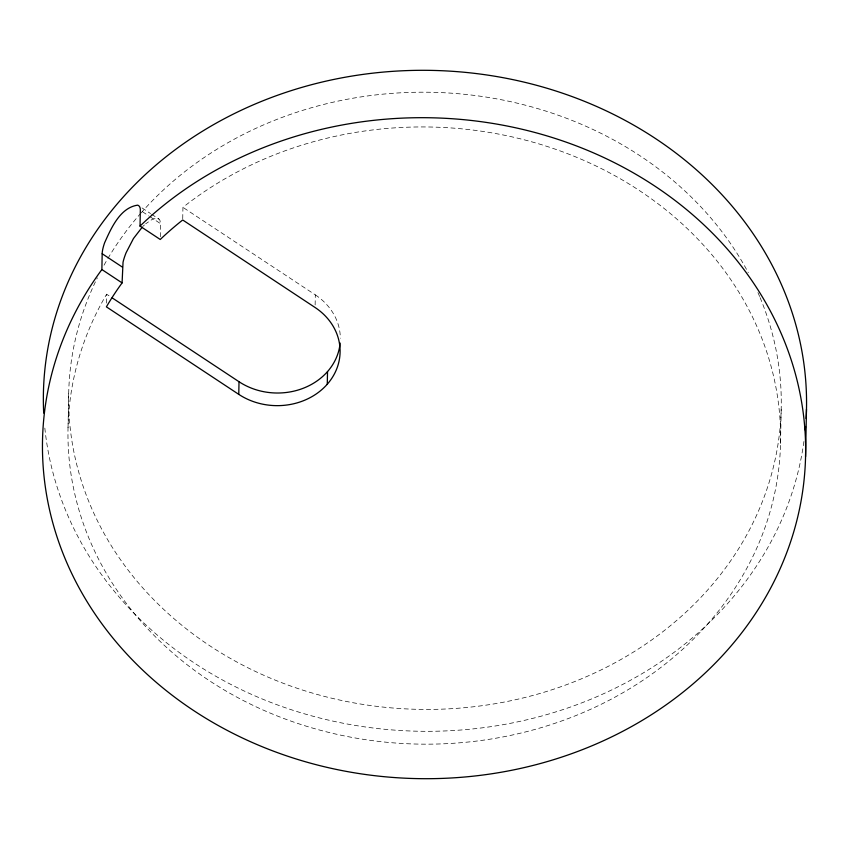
<?xml version="1.0" encoding="UTF-8"?>
<svg xmlns="http://www.w3.org/2000/svg" width="849" height="849" viewBox="0 0 849 849"><rect width="100%" height="100%" fill="white"/><g stroke="black" fill="none" stroke-linecap="round" stroke-linejoin="round"><path stroke-width="0.64" stroke-dasharray="4.25 3.18" d="M68.037 427.641L68.705 392.896M106.465 303.061L106.634 294.21L109.945 296.407M160.291 236.839L160.546 223.68L159.899 220.273A31.551 10.284 -52.2 0 0 156.375 218.278L152.247 219.36L145.657 223.828M182.726 218.724L182.949 207.358L186.568 204.513A356.347 308.601 1.1 0 1 760.831 335.779A356.347 308.601 1.1 0 1 402.617 743.491A356.347 308.601 1.1 0 1 104.438 297.988L106.634 294.21M315.128 304.971L315.319 294.868L182.949 207.358M780.539 443.475L781.207 408.73M143.163 226.174L144.447 224.953M142.038 207.931L150.549 213.555M151.61 214.256L159.05 219.18M142.462 211.719L148.84 215.943M149.912 216.644L160.546 223.68M803.907 441.491A381.615 330.484 1.1 0 1 418.61 731.233A381.615 330.484 1.1 0 1 44.721 426.92M760.11 297.638A356.347 308.601 1.1 0 1 414.683 709.244A356.347 308.601 1.1 0 1 97.327 277.899M104.024 265.185A356.347 308.601 1.1 0 1 107.335 259.401M107.897 258.446A356.347 308.601 1.1 0 1 140.202 213.916M140.955 213.067A356.347 308.601 1.1 0 1 748.298 272.678M757.955 292.576A356.347 308.601 1.1 0 1 759.685 296.63M315.319 294.868A63.176 54.718 1.1 0 1 340.343 338.263"/><path stroke-width="1.27" d="M140.032 226.11L141.146 225.027A381.615 330.484 1.1 0 1 779.86 330.484A381.615 330.484 1.1 0 1 387.568 777.005A381.615 330.484 1.1 0 1 100.978 270.757L101.88 269.536L102.177 253.745A31.519 8.278 -60.8 0 1 104.618 242.761C111.187 228.137 120.091 207.676 137.665 205.15A31.519 10.273 -52.2 0 1 140.34 210.319L140.032 226.11L160.238 239.471L164.09 235.863A356.347 308.601 1.1 0 1 181.728 220.761L182.705 219.987L315.085 307.497A63.176 54.718 1.1 0 1 327.279 384.215A63.176 54.718 1.1 0 1 238.771 394.361L106.39 306.85L106.985 305.831A356.347 308.601 1.1 0 1 119.104 287.068L122.086 282.897L123.041 262.224A31.551 8.288 -60.8 0 1 126.098 252.726L133.495 238.473L142.324 227.065M238.771 394.361L239.015 381.721L112.153 297.861M327.279 384.215L327.523 371.586M805.563 456.666L806.476 409.292M102.177 253.745L122.394 267.106M101.88 269.536L122.086 282.897M43.702 413.092A381.615 330.484 1.1 0 1 425.975 70.318A381.615 330.484 1.1 0 1 806.115 418.515M805.552 426.569A381.615 330.484 1.1 0 1 805.234 430.019M340.141 343.038A63.176 54.718 1.1 0 1 302.966 388.375A63.176 54.718 1.1 0 1 239.015 381.721"/></g></svg>
